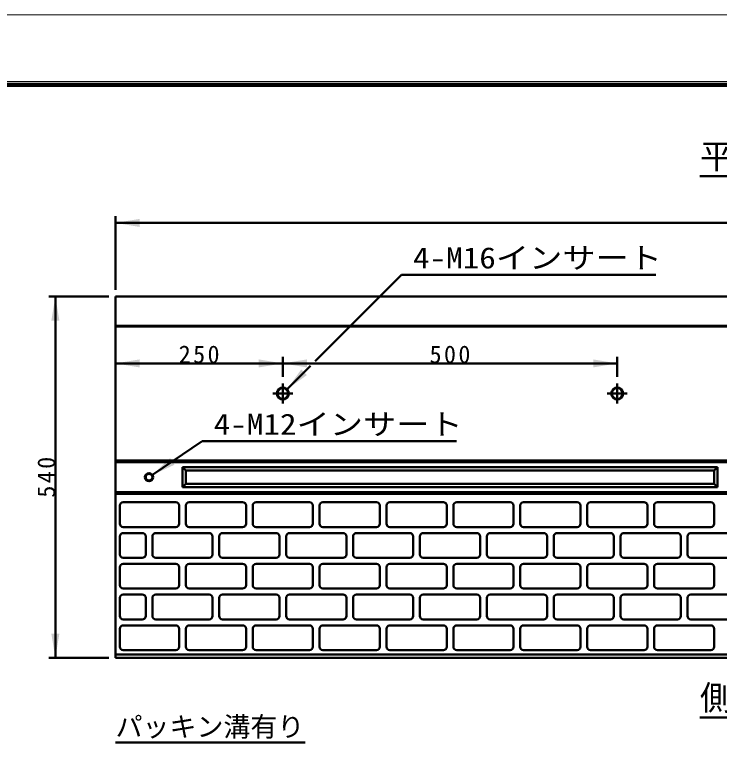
# Model space of a CAD drawing. Units: millimetres, scale not verified. Extents: x -2102 to 2102, y -1485 to 1485.
# Drawn here: x -317 to 736, y 384 to 1485 of the extents above; entities that cross this region are included whole.
import ezdxf
from ezdxf.enums import TextEntityAlignment as Align

# ---------------------------------------------------------------- set-up
doc = ezdxf.new("R2010")
doc.units = ezdxf.units.MM
doc.header["$LTSCALE"] = 5
doc.linetypes.add('LONG_DASHED_DOTTED', pattern=[15.25, 12, -1.5, 0.25, -1.5])
doc.layers.add('0-0_V-nasSTD', color=7, linetype='Continuous', lineweight=35)
doc.layers.add('0-1_0', color=7, linetype='Continuous', lineweight=50)
doc.styles.add('ＭＳ ゴシック', font='')
doc.styles.get('ＭＳ ゴシック').set_extended_font_data('MS Gothic')

msp = doc.modelspace()

# ---------------------------------------------------------------- linework, layer by layer
at = {"layer": '0-0_V-nasSTD', "lineweight": 50}
for p, q in [((1833.5, 818.887), (-166.5, 818.887)), ((1833.5, 816.387), (-166.5, 816.387)), ((733.5, 808.887), (-66.5, 808.887)), ((-66.5, 808.887), (-66.5, 778.887)), ((-61.5, 803.887), (-66.5, 808.887)), ((728.5, 803.887), (-61.5, 803.887)), ((-61.5, 803.887), (-61.5, 783.887)), ((728.5, 803.887), (733.5, 808.887)), ((728.5, 803.887), (728.5, 783.887)), ((733.5, 808.887), (733.5, 778.887)), ((-61.5, 783.887), (-66.5, 778.887)), ((728.5, 783.887), (-61.5, 783.887)), ((728.5, 783.887), (733.5, 778.887)), ((1833.5, 771.387), (-166.5, 771.387)), ((733.5, 778.887), (-66.5, 778.887)), ((1833.5, 768.887), (-166.5, 768.887))]:
    msp.add_line(p, q, dxfattribs=at)
at = {"layer": '0-0_V-nasSTD', "lineweight": 18}
for points in [[(-2102.5, -1485), (-2102.5, 1485), (2102.5, 1485), (2102.5, -1485)], [(-2002.5, -1385), (-2002.5, 1385), (2002.5, 1385), (2002.5, -1385)]]:
    msp.add_lwpolyline(points, close=True, dxfattribs=at)
at = {"layer": '0-0_V-nasSTD', "lineweight": 100}
msp.add_lwpolyline([(1997.5, -1380), (1997.5, 1380), (-1997.5, 1380)], dxfattribs=at)
at = {"layer": '0-0_V-nasSTD', "lineweight": 50}
for radius in [6, 5]:
    msp.add_circle((-116.5, 793.887), radius, dxfattribs=at)
at = {"layer": '0-0_V-nasSTD'}
for points in [[(-166.5, 1173.887), (-130.5, 1167.887), (-130.5, 1179.887)], [(-262.5, 1027.887), (-256.5, 1063.887), (-250.5, 1027.887)], [(-166.5, 963.887), (-130.5, 957.887), (-130.5, 969.887)], [(47.5, 957.887), (47.5, 969.887), (83.5, 963.887)], [(83.5, 963.887), (119.5, 957.887), (119.5, 969.887)], [(547.5, 957.887), (547.5, 969.887), (583.5, 963.887)], [(89.864, 925.251), (111.077, 954.949), (119.562, 946.464)], [(-111.53, 797.248), (-85.07, 822.385), (-81.709, 817.415)], [(-111.53, 797.248), (-81.709, 817.415), (-78.348, 812.445)], [(-262.5, 559.887), (-256.5, 523.887), (-250.5, 559.887)]]:
    msp.add_solid(points, dxfattribs=at)
at = {"layer": '0-1_0'}
for p, q in [((707.097, 1243.887), (959.903, 1243.887)), ((-166.5, 1073.887), (-166.5, 1183.887)), ((-166.5, 1173.887), (1833.5, 1173.887)), ((132.036, 967.422), (260.978, 1096.365)), ((260.978, 1096.365), (640.978, 1096.365)), ((-176.5, 1063.887), (-266.5, 1063.887)), ((-256.5, 523.887), (-256.5, 1063.887)), ((-166.5, 1063.887), (-166.5, 523.887)), ((1833.5, 1063.887), (-166.5, 1063.887)), ((833.5, 1019.887), (-166.5, 1019.887)), ((833.5, 1018.887), (-166.5, 1018.887)), ((83.5, 943.887), (83.5, 973.887)), ((583.5, 943.887), (583.5, 973.887)), ((89.864, 925.251), (124.964, 960.351)), ((-36.977, 847.665), (-111.53, 797.248)), ((-36.977, 847.665), (343.023, 847.665)), ((-160, 724.387), (-160, 751.387)), ((-155, 756.387), (-76.5, 756.387)), ((-71.5, 751.387), (-71.5, 724.387)), ((-61.5, 724.387), (-61.5, 751.387)), ((-56.5, 756.387), (23.5, 756.387)), ((28.5, 751.387), (28.5, 724.387)), ((38.5, 724.387), (38.5, 751.387)), ((43.5, 756.387), (123.5, 756.387)), ((128.5, 751.387), (128.5, 724.387)), ((138.5, 724.387), (138.5, 751.387)), ((143.5, 756.387), (223.5, 756.387)), ((228.5, 751.387), (228.5, 724.387)), ((238.5, 724.387), (238.5, 751.387)), ((243.5, 756.387), (323.5, 756.387)), ((328.5, 751.387), (328.5, 724.387)), ((338.5, 724.387), (338.5, 751.387)), ((343.5, 756.387), (423.5, 756.387)), ((428.5, 751.387), (428.5, 724.387)), ((438.5, 724.387), (438.5, 751.387)), ((443.5, 756.387), (523.5, 756.387)), ((528.5, 751.387), (528.5, 724.387)), ((538.5, 724.387), (538.5, 751.387)), ((543.5, 756.387), (623.5, 756.387)), ((628.5, 751.387), (628.5, 724.387)), ((638.5, 724.387), (638.5, 751.387)), ((643.5, 756.387), (723.5, 756.387)), ((728.5, 751.387), (728.5, 724.387)), ((-76.5, 719.387), (-155, 719.387)), ((23.5, 719.387), (-56.5, 719.387)), ((123.5, 719.387), (43.5, 719.387)), ((223.5, 719.387), (143.5, 719.387)), ((323.5, 719.387), (243.5, 719.387)), ((423.5, 719.387), (343.5, 719.387)), ((523.5, 719.387), (443.5, 719.387)), ((623.5, 719.387), (543.5, 719.387)), ((723.5, 719.387), (643.5, 719.387)), ((-160, 705.387), (-160, 678.387)), ((-126.5, 710.387), (-155, 710.387)), ((-121.5, 678.387), (-121.5, 705.387)), ((-111.5, 705.387), (-111.5, 678.387)), ((-26.5, 710.387), (-106.5, 710.387)), ((-21.5, 678.387), (-21.5, 705.387)), ((-11.5, 705.387), (-11.5, 678.387)), ((73.5, 710.387), (-6.5, 710.387)), ((78.5, 678.387), (78.5, 705.387)), ((88.5, 705.387), (88.5, 678.387)), ((173.5, 710.387), (93.5, 710.387)), ((178.5, 678.387), (178.5, 705.387)), ((188.5, 705.387), (188.5, 678.387)), ((273.5, 710.387), (193.5, 710.387)), ((278.5, 678.387), (278.5, 705.387)), ((288.5, 705.387), (288.5, 678.387)), ((373.5, 710.387), (293.5, 710.387)), ((378.5, 678.387), (378.5, 705.387)), ((388.5, 705.387), (388.5, 678.387)), ((473.5, 710.387), (393.5, 710.387)), ((478.5, 678.387), (478.5, 705.387)), ((488.5, 705.387), (488.5, 678.387)), ((573.5, 710.387), (493.5, 710.387)), ((578.5, 678.387), (578.5, 705.387)), ((588.5, 705.387), (588.5, 678.387)), ((673.5, 710.387), (593.5, 710.387)), ((678.5, 678.387), (678.5, 705.387)), ((688.5, 705.387), (688.5, 678.387)), ((773.5, 710.387), (693.5, 710.387)), ((-155, 673.387), (-126.5, 673.387)), ((-106.5, 673.387), (-26.5, 673.387)), ((-6.5, 673.387), (73.5, 673.387)), ((93.5, 673.387), (173.5, 673.387)), ((193.5, 673.387), (273.5, 673.387)), ((293.5, 673.387), (373.5, 673.387)), ((393.5, 673.387), (473.5, 673.387)), ((493.5, 673.387), (573.5, 673.387)), ((593.5, 673.387), (673.5, 673.387)), ((693.5, 673.387), (773.5, 673.387)), ((-76.5, 664.387), (-155, 664.387)), ((23.5, 664.387), (-56.5, 664.387)), ((123.5, 664.387), (43.5, 664.387)), ((223.5, 664.387), (143.5, 664.387)), ((323.5, 664.387), (243.5, 664.387)), ((423.5, 664.387), (343.5, 664.387)), ((523.5, 664.387), (443.5, 664.387)), ((623.5, 664.387), (543.5, 664.387)), ((723.5, 664.387), (643.5, 664.387)), ((-160, 659.387), (-160, 632.387)), ((-71.5, 632.387), (-71.5, 659.387)), ((-61.5, 659.387), (-61.5, 632.387)), ((28.5, 632.387), (28.5, 659.387)), ((38.5, 659.387), (38.5, 632.387)), ((128.5, 632.387), (128.5, 659.387)), ((138.5, 659.387), (138.5, 632.387)), ((228.5, 632.387), (228.5, 659.387)), ((238.5, 659.387), (238.5, 632.387)), ((328.5, 632.387), (328.5, 659.387)), ((338.5, 659.387), (338.5, 632.387)), ((428.5, 632.387), (428.5, 659.387)), ((438.5, 659.387), (438.5, 632.387)), ((528.5, 632.387), (528.5, 659.387)), ((538.5, 659.387), (538.5, 632.387)), ((628.5, 632.387), (628.5, 659.387)), ((638.5, 659.387), (638.5, 632.387)), ((728.5, 632.387), (728.5, 659.387)), ((-155, 627.387), (-76.5, 627.387)), ((-126.5, 618.387), (-155, 618.387)), ((-26.5, 618.387), (-106.5, 618.387)), ((-56.5, 627.387), (23.5, 627.387)), ((73.5, 618.387), (-6.5, 618.387)), ((43.5, 627.387), (123.5, 627.387)), ((173.5, 618.387), (93.5, 618.387)), ((143.5, 627.387), (223.5, 627.387)), ((273.5, 618.387), (193.5, 618.387)), ((243.5, 627.387), (323.5, 627.387)), ((373.5, 618.387), (293.5, 618.387)), ((343.5, 627.387), (423.5, 627.387)), ((473.5, 618.387), (393.5, 618.387)), ((443.5, 627.387), (523.5, 627.387)), ((573.5, 618.387), (493.5, 618.387)), ((543.5, 627.387), (623.5, 627.387)), ((673.5, 618.387), (593.5, 618.387)), ((643.5, 627.387), (723.5, 627.387)), ((773.5, 618.387), (693.5, 618.387)), ((-160, 613.387), (-160, 586.387)), ((-121.5, 586.387), (-121.5, 613.387)), ((-111.5, 613.387), (-111.5, 586.387)), ((-21.5, 586.387), (-21.5, 613.387)), ((-11.5, 613.387), (-11.5, 586.387)), ((78.5, 586.387), (78.5, 613.387)), ((88.5, 613.387), (88.5, 586.387)), ((178.5, 586.387), (178.5, 613.387)), ((188.5, 613.387), (188.5, 586.387)), ((278.5, 586.387), (278.5, 613.387)), ((288.5, 613.387), (288.5, 586.387)), ((378.5, 586.387), (378.5, 613.387)), ((388.5, 613.387), (388.5, 586.387)), ((478.5, 586.387), (478.5, 613.387)), ((488.5, 613.387), (488.5, 586.387)), ((578.5, 586.387), (578.5, 613.387)), ((588.5, 613.387), (588.5, 586.387)), ((678.5, 586.387), (678.5, 613.387)), ((688.5, 613.387), (688.5, 586.387)), ((-155, 581.387), (-126.5, 581.387)), ((-76.5, 572.387), (-155, 572.387)), ((-106.5, 581.387), (-26.5, 581.387)), ((23.5, 572.387), (-56.5, 572.387)), ((-6.5, 581.387), (73.5, 581.387)), ((123.5, 572.387), (43.5, 572.387)), ((93.5, 581.387), (173.5, 581.387)), ((223.5, 572.387), (143.5, 572.387)), ((193.5, 581.387), (273.5, 581.387)), ((323.5, 572.387), (243.5, 572.387)), ((293.5, 581.387), (373.5, 581.387)), ((423.5, 572.387), (343.5, 572.387)), ((393.5, 581.387), (473.5, 581.387)), ((523.5, 572.387), (443.5, 572.387)), ((493.5, 581.387), (573.5, 581.387)), ((623.5, 572.387), (543.5, 572.387)), ((593.5, 581.387), (673.5, 581.387)), ((723.5, 572.387), (643.5, 572.387)), ((693.5, 581.387), (773.5, 581.387)), ((-160, 567.387), (-160, 540.387)), ((-71.5, 540.387), (-71.5, 567.387)), ((-61.5, 567.387), (-61.5, 540.387)), ((28.5, 540.387), (28.5, 567.387)), ((38.5, 567.387), (38.5, 540.387)), ((128.5, 540.387), (128.5, 567.387)), ((138.5, 567.387), (138.5, 540.387)), ((228.5, 540.387), (228.5, 567.387)), ((238.5, 567.387), (238.5, 540.387)), ((328.5, 540.387), (328.5, 567.387)), ((338.5, 567.387), (338.5, 540.387)), ((428.5, 540.387), (428.5, 567.387)), ((438.5, 567.387), (438.5, 540.387)), ((528.5, 540.387), (528.5, 567.387)), ((538.5, 567.387), (538.5, 540.387)), ((628.5, 540.387), (628.5, 567.387)), ((638.5, 567.387), (638.5, 540.387)), ((728.5, 540.387), (728.5, 567.387)), ((-166.5, 528.887), (833.5, 528.887)), ((-155, 535.387), (-76.5, 535.387)), ((-56.5, 535.387), (23.5, 535.387)), ((43.5, 535.387), (123.5, 535.387)), ((143.5, 535.387), (223.5, 535.387)), ((243.5, 535.387), (323.5, 535.387)), ((343.5, 535.387), (423.5, 535.387)), ((443.5, 535.387), (523.5, 535.387)), ((543.5, 535.387), (623.5, 535.387)), ((643.5, 535.387), (723.5, 535.387)), ((-176.5, 523.887), (-266.5, 523.887)), ((-166.5, 523.887), (1833.5, 523.887)), ((707.097, 434.655), (959.903, 434.655)), ((-166.5, 397.327), (116.708, 397.327))]:
    msp.add_line(p, q, dxfattribs=at)
at = {"layer": '0-1_0', "linetype": 'LONG_DASHED_DOTTED'}
for p, q in [((83.5, 933.887), (83.5, 903.887)), ((583.5, 933.887), (583.5, 903.887)), ((98.5, 918.887), (68.5, 918.887)), ((598.5, 918.887), (568.5, 918.887))]:
    msp.add_line(p, q, dxfattribs=at)
at = {"layer": '0-1_0'}
msp.add_lwpolyline([(-166.5, 963.887), (83.5, 963.887), (583.5, 963.887)], dxfattribs=at)
for centre, radius in [((83.5, 918.887), 9), ((83.5, 918.887), 8), ((583.5, 918.887), 9), ((583.5, 918.887), 8)]:
    msp.add_circle(centre, radius, dxfattribs=at)
for centre, start, end in [((-155, 751.387), 90, 180), ((-76.5, 751.387), 0, 90), ((-56.5, 751.387), 90, 180), ((23.5, 751.387), 0, 90), ((43.5, 751.387), 90, 180), ((123.5, 751.387), 0, 90), ((143.5, 751.387), 90, 180), ((223.5, 751.387), 0, 90), ((243.5, 751.387), 90, 180), ((323.5, 751.387), 0, 90), ((343.5, 751.387), 90, 180), ((423.5, 751.387), 0, 90), ((443.5, 751.387), 90, 180), ((523.5, 751.387), 0, 90), ((543.5, 751.387), 90, 180), ((623.5, 751.387), 0, 90), ((643.5, 751.387), 90, 180), ((723.5, 751.387), 0, 90), ((-155, 724.387), 180, 270), ((-76.5, 724.387), 270, 0), ((-56.5, 724.387), 180, 270), ((23.5, 724.387), 270, 0), ((43.5, 724.387), 180, 270), ((123.5, 724.387), 270, 0), ((143.5, 724.387), 180, 270), ((223.5, 724.387), 270, 0), ((243.5, 724.387), 180, 270), ((323.5, 724.387), 270, 0), ((343.5, 724.387), 180, 270), ((423.5, 724.387), 270, 0), ((443.5, 724.387), 180, 270), ((523.5, 724.387), 270, 0), ((543.5, 724.387), 180, 270), ((623.5, 724.387), 270, 0), ((643.5, 724.387), 180, 270), ((723.5, 724.387), 270, 0), ((-155, 705.387), 90, 180), ((-126.5, 705.387), 0, 90), ((-106.5, 705.387), 90, 180), ((-26.5, 705.387), 0, 90), ((-6.5, 705.387), 90, 180), ((73.5, 705.387), 0, 90), ((93.5, 705.387), 90, 180), ((173.5, 705.387), 0, 90), ((193.5, 705.387), 90, 180), ((273.5, 705.387), 0, 90), ((293.5, 705.387), 90, 180), ((373.5, 705.387), 0, 90), ((393.5, 705.387), 90, 180), ((473.5, 705.387), 0, 90), ((493.5, 705.387), 90, 180), ((573.5, 705.387), 0, 90), ((593.5, 705.387), 90, 180), ((673.5, 705.387), 0, 90), ((693.5, 705.387), 90, 180), ((-155, 678.387), 180, 270), ((-126.5, 678.387), 270, 0), ((-106.5, 678.387), 180, 270), ((-26.5, 678.387), 270, 0), ((-6.5, 678.387), 180, 270), ((73.5, 678.387), 270, 0), ((93.5, 678.387), 180, 270), ((173.5, 678.387), 270, 0), ((193.5, 678.387), 180, 270), ((273.5, 678.387), 270, 0), ((293.5, 678.387), 180, 270), ((373.5, 678.387), 270, 0), ((393.5, 678.387), 180, 270), ((473.5, 678.387), 270, 0), ((493.5, 678.387), 180, 270), ((573.5, 678.387), 270, 0), ((593.5, 678.387), 180, 270), ((673.5, 678.387), 270, 0), ((693.5, 678.387), 180, 270), ((-155, 659.387), 90, 180), ((-76.5, 659.387), 0, 90), ((-56.5, 659.387), 90, 180), ((23.5, 659.387), 0, 90), ((43.5, 659.387), 90, 180), ((123.5, 659.387), 0, 90), ((143.5, 659.387), 90, 180), ((223.5, 659.387), 0, 90), ((243.5, 659.387), 90, 180), ((323.5, 659.387), 0, 90), ((343.5, 659.387), 90, 180), ((423.5, 659.387), 0, 90), ((443.5, 659.387), 90, 180), ((523.5, 659.387), 0, 90), ((543.5, 659.387), 90, 180), ((623.5, 659.387), 0, 90), ((643.5, 659.387), 90, 180), ((723.5, 659.387), 0, 90), ((-155, 632.387), 180, 270), ((-76.5, 632.387), 270, 0), ((-56.5, 632.387), 180, 270), ((23.5, 632.387), 270, 0), ((43.5, 632.387), 180, 270), ((123.5, 632.387), 270, 0), ((143.5, 632.387), 180, 270), ((223.5, 632.387), 270, 0), ((243.5, 632.387), 180, 270), ((323.5, 632.387), 270, 0), ((343.5, 632.387), 180, 270), ((423.5, 632.387), 270, 0), ((443.5, 632.387), 180, 270), ((523.5, 632.387), 270, 0), ((543.5, 632.387), 180, 270), ((623.5, 632.387), 270, 0), ((643.5, 632.387), 180, 270), ((723.5, 632.387), 270, 0), ((-155, 613.387), 90, 180), ((-126.5, 613.387), 0, 90), ((-106.5, 613.387), 90, 180), ((-26.5, 613.387), 0, 90), ((-6.5, 613.387), 90, 180), ((73.5, 613.387), 0, 90), ((93.5, 613.387), 90, 180), ((173.5, 613.387), 0, 90), ((193.5, 613.387), 90, 180), ((273.5, 613.387), 0, 90), ((293.5, 613.387), 90, 180), ((373.5, 613.387), 0, 90), ((393.5, 613.387), 90, 180), ((473.5, 613.387), 0, 90), ((493.5, 613.387), 90, 180), ((573.5, 613.387), 0, 90), ((593.5, 613.387), 90, 180), ((673.5, 613.387), 0, 90), ((693.5, 613.387), 90, 180), ((-155, 586.387), 180, 270), ((-126.5, 586.387), 270, 0), ((-106.5, 586.387), 180, 270), ((-26.5, 586.387), 270, 0), ((-6.5, 586.387), 180, 270), ((73.5, 586.387), 270, 0), ((93.5, 586.387), 180, 270), ((173.5, 586.387), 270, 0), ((193.5, 586.387), 180, 270), ((273.5, 586.387), 270, 0), ((293.5, 586.387), 180, 270), ((373.5, 586.387), 270, 0), ((393.5, 586.387), 180, 270), ((473.5, 586.387), 270, 0), ((493.5, 586.387), 180, 270), ((573.5, 586.387), 270, 0), ((593.5, 586.387), 180, 270), ((673.5, 586.387), 270, 0), ((693.5, 586.387), 180, 270), ((-155, 567.387), 90, 180), ((-76.5, 567.387), 0, 90), ((-56.5, 567.387), 90, 180), ((23.5, 567.387), 0, 90), ((43.5, 567.387), 90, 180), ((123.5, 567.387), 0, 90), ((143.5, 567.387), 90, 180), ((223.5, 567.387), 0, 90), ((243.5, 567.387), 90, 180), ((323.5, 567.387), 0, 90), ((343.5, 567.387), 90, 180), ((423.5, 567.387), 0, 90), ((443.5, 567.387), 90, 180), ((523.5, 567.387), 0, 90), ((543.5, 567.387), 90, 180), ((623.5, 567.387), 0, 90), ((643.5, 567.387), 90, 180), ((723.5, 567.387), 0, 90), ((-155, 540.387), 180, 270), ((-76.5, 540.387), 270, 0), ((-56.5, 540.387), 180, 270), ((23.5, 540.387), 270, 0), ((43.5, 540.387), 180, 270), ((123.5, 540.387), 270, 0), ((143.5, 540.387), 180, 270), ((223.5, 540.387), 270, 0), ((243.5, 540.387), 180, 270), ((323.5, 540.387), 270, 0), ((343.5, 540.387), 180, 270), ((423.5, 540.387), 270, 0), ((443.5, 540.387), 180, 270), ((523.5, 540.387), 270, 0), ((543.5, 540.387), 180, 270), ((623.5, 540.387), 270, 0), ((643.5, 540.387), 180, 270), ((723.5, 540.387), 270, 0)]:
    msp.add_arc(centre, 5, start, end, dxfattribs=at)

# ---------------------------------------------------------------- texts
at = {"layer": '0-0_V-nasSTD', "style": 'ＭＳ ゴシック'}
for s, height, p in [('平\u3000面\u3000図', 36.95, (707.097, 1243.887)), ('側\u3000面\u3000図', 36.95, (707.097, 434.655)), ('パッキン溝有り', 29.56, (-166.5, 397.327))]:
    msp.add_text(s, height=height, dxfattribs=at).set_placement(p, align=Align.BOTTOM_LEFT)
at = {"layer": '0-0_V-nasSTD', "style": 'ＭＳ ゴシック', "width": 1.15}
for s, p in [('4-M16インサート', (278.098, 1096.365)), ('4-M12インサート', (-19.857, 847.665))]:
    msp.add_text(s, height=31.67, dxfattribs=at).set_placement(p, align=Align.BOTTOM_LEFT)
at = {"layer": '0-0_V-nasSTD', "char_height": 26.39, "attachment_point": 7, "style": 'ＭＳ ゴシック'}
for s, insert in [('\\T1.2;250', (-72.1, 963.887)), ('\\T1.2;500', (302.9, 963.887))]:
    msp.add_mtext(s, dxfattribs=dict(at, insert=insert))
at = {"layer": '0-0_V-nasSTD', "insert": (-256.5, 763.287), "char_height": 26.39, "attachment_point": 7, "rotation": 90, "style": 'ＭＳ ゴシック'}
msp.add_mtext('\\T1.2;540', dxfattribs=at)

doc.saveas('drawing.dxf')
